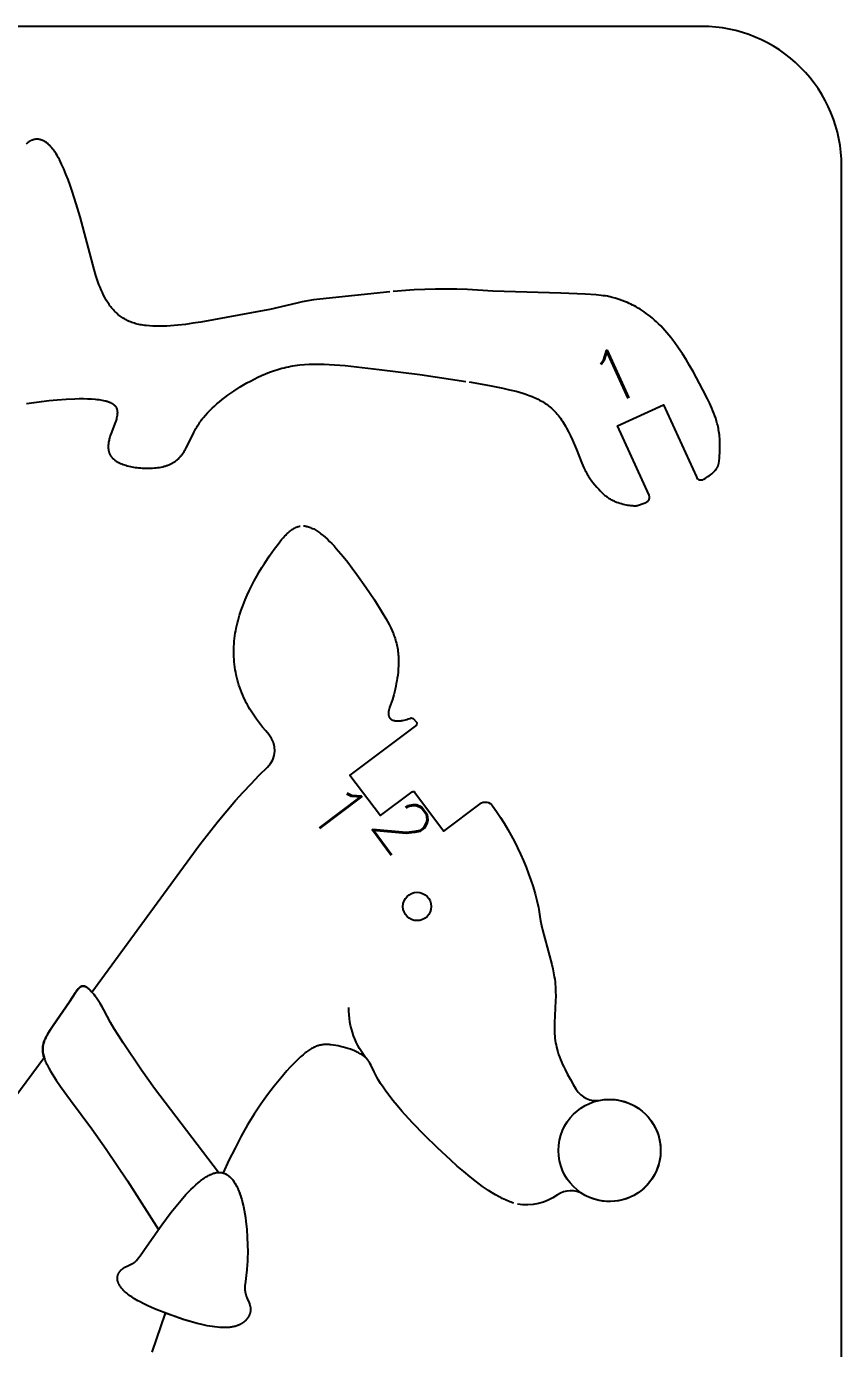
# Model space of a CAD drawing. Extents: x -338 to -158, y -220 to -100.
# Drawn here: x -205.2 to -158.5, y -175.6 to -99.8 of the extents above; entities that cross this region are included whole.
import ezdxf

# ---------------------------------------------------------------- set-up
doc = ezdxf.new("R2010")
doc.units = 0
doc.layers.add('DEFAULT', color=7, linetype='CONTINUOUS')
doc.layers.add('ENGRAVE', color=7, linetype='CONTINUOUS')
doc.styles.add('MTXPL_CONSOLAS', font='txt.shx', dxfattribs={"height": 0.2})

msp = doc.modelspace()

# ---------------------------------------------------------------- linework, layer by layer
at = {"layer": 'DEFAULT', "color": 1}
msp.add_lwpolyline([(-330.472, -219.832), (-166.472, -219.832, 0.414214), (-158.472, -211.832), (-158.472, -107.832, 0.414214), (-166.472, -99.832), (-330.472, -99.832, 0.414214), (-338.472, -107.832), (-338.472, -211.832, 0.414214)], format="xyb", close=True, dxfattribs=at)
for points in [[(-184.343, -115.033), (-188.361, -115.457), (-188.708, -115.501), (-189.04, -115.552), (-189.36, -115.612), (-189.671, -115.679), (-191.216, -116.046), (-191.548, -116.112), (-195.177, -116.765), (-195.617, -116.835), (-196.055, -116.896), (-196.488, -116.947), (-196.912, -116.983), (-197.12, -116.996), (-197.325, -117.004), (-197.527, -117.008), (-197.724, -117.006), (-197.918, -117), (-198.107, -116.988), (-198.291, -116.97), (-198.381, -116.959), (-198.47, -116.946), (-198.557, -116.932), (-198.643, -116.916), (-198.727, -116.899), (-198.81, -116.879), (-198.891, -116.858), (-198.971, -116.835), (-199.049, -116.811), (-199.126, -116.784), (-199.2, -116.756), (-199.273, -116.726), (-199.344, -116.693), (-199.414, -116.659), (-199.481, -116.624), (-199.548, -116.586), (-199.612, -116.547), (-199.676, -116.506), (-199.737, -116.463), (-199.797, -116.419), (-199.856, -116.373), (-199.913, -116.325), (-199.969, -116.276), (-200.024, -116.225), (-200.077, -116.173), (-200.129, -116.119), (-200.179, -116.064), (-200.229, -116.007), (-200.277, -115.949), (-200.324, -115.889), (-200.37, -115.828), (-200.415, -115.766), (-200.458, -115.702), (-200.501, -115.637), (-200.542, -115.571), (-200.583, -115.504), (-200.622, -115.435), (-200.661, -115.365), (-200.735, -115.222), (-200.806, -115.074), (-200.874, -114.922), (-200.939, -114.766), (-201.001, -114.607), (-201.061, -114.443), (-201.174, -114.106), (-201.28, -113.757), (-202.086, -110.739), (-202.306, -109.988), (-202.535, -109.269), (-202.653, -108.927), (-202.772, -108.598), (-202.893, -108.285), (-203.016, -107.989), (-203.141, -107.713), (-203.204, -107.583), (-203.267, -107.459), (-203.331, -107.34), (-203.395, -107.228), (-203.459, -107.122), (-203.524, -107.022), (-203.556, -106.975), (-203.589, -106.929), (-203.621, -106.886), (-203.654, -106.843), (-203.687, -106.803), (-203.72, -106.764), (-203.752, -106.727), (-203.785, -106.691), (-203.818, -106.657), (-203.851, -106.625), (-203.884, -106.594), (-203.917, -106.565), (-203.95, -106.537), (-203.983, -106.511), (-204.016, -106.486), (-204.048, -106.463), (-204.081, -106.442), (-204.114, -106.422), (-204.147, -106.403), (-204.179, -106.386), (-204.196, -106.378), (-204.212, -106.37), (-204.228, -106.363), (-204.244, -106.356), (-204.261, -106.35), (-204.277, -106.344), (-204.293, -106.338), (-204.309, -106.332), (-204.325, -106.327), (-204.341, -106.323), (-204.357, -106.318), (-204.373, -106.314), (-204.389, -106.31), (-204.405, -106.307), (-204.421, -106.304), (-204.437, -106.301), (-204.453, -106.299), (-204.469, -106.297), (-204.485, -106.296), (-204.501, -106.294), (-204.516, -106.293), (-204.532, -106.293), (-204.548, -106.292), (-204.563, -106.293), (-204.579, -106.293), (-204.595, -106.294), (-204.61, -106.295), (-204.626, -106.296), (-204.641, -106.298), (-204.656, -106.3), (-204.672, -106.302), (-204.687, -106.305), (-204.702, -106.308), (-204.718, -106.311), (-204.733, -106.315), (-204.748, -106.319), (-204.763, -106.323), (-204.778, -106.327), (-204.793, -106.332), (-204.808, -106.338), (-204.822, -106.343), (-204.837, -106.349), (-204.852, -106.355), (-204.867, -106.361), (-204.881, -106.368), (-204.896, -106.375), (-204.91, -106.382), (-204.925, -106.39), (-204.939, -106.398), (-204.953, -106.406), (-204.982, -106.423), (-205.01, -106.442), (-205.038, -106.461), (-205.065, -106.482), (-205.093, -106.504), (-205.12, -106.527), (-205.146, -106.551), (-205.173, -106.576)], [(-205.15, -121.437), (-204.719, -121.37), (-204.284, -121.311), (-203.845, -121.26), (-203.403, -121.218), (-202.888, -121.18), (-202.381, -121.157), (-202.134, -121.151), (-201.892, -121.151), (-201.659, -121.155), (-201.434, -121.165), (-201.22, -121.182), (-201.118, -121.192), (-201.018, -121.204), (-200.923, -121.218), (-200.83, -121.234), (-200.742, -121.251), (-200.657, -121.271), (-200.616, -121.281), (-200.576, -121.292), (-200.538, -121.303), (-200.5, -121.315), (-200.464, -121.327), (-200.428, -121.34), (-200.394, -121.354), (-200.361, -121.368), (-200.33, -121.382), (-200.299, -121.397), (-200.27, -121.412), (-200.256, -121.42), (-200.242, -121.428), (-200.229, -121.437), (-200.215, -121.445), (-200.203, -121.454), (-200.19, -121.462), (-200.178, -121.471), (-200.166, -121.48), (-200.155, -121.489), (-200.144, -121.498), (-200.133, -121.508), (-200.123, -121.517), (-200.113, -121.527), (-200.103, -121.537), (-200.093, -121.547), (-200.084, -121.557), (-200.076, -121.567), (-200.067, -121.577), (-200.059, -121.588), (-200.051, -121.598), (-200.044, -121.609), (-200.037, -121.62), (-200.03, -121.631), (-200.024, -121.642), (-200.017, -121.653), (-200.011, -121.665), (-200.006, -121.676), (-200, -121.688), (-199.995, -121.7), (-199.991, -121.712), (-199.986, -121.723), (-199.982, -121.736), (-199.978, -121.748), (-199.974, -121.76), (-199.971, -121.772), (-199.968, -121.785), (-199.965, -121.798), (-199.962, -121.81), (-199.96, -121.823), (-199.958, -121.836), (-199.956, -121.849), (-199.954, -121.862), (-199.953, -121.876), (-199.952, -121.889), (-199.95, -121.916), (-199.949, -121.943), (-199.949, -121.971), (-199.95, -121.999), (-199.952, -122.027), (-199.955, -122.056), (-199.958, -122.085), (-199.962, -122.114), (-199.966, -122.143), (-199.972, -122.173), (-199.978, -122.203), (-199.991, -122.264), (-200.007, -122.325), (-200.025, -122.388), (-200.045, -122.451), (-200.088, -122.579), (-200.286, -123.098), (-200.333, -123.226), (-200.354, -123.29), (-200.374, -123.352), (-200.393, -123.414), (-200.41, -123.475), (-200.424, -123.535), (-200.437, -123.594), (-200.448, -123.653), (-200.457, -123.711), (-200.464, -123.768), (-200.467, -123.796), (-200.469, -123.824), (-200.471, -123.851), (-200.472, -123.879), (-200.472, -123.906), (-200.472, -123.933), (-200.471, -123.96), (-200.47, -123.986), (-200.468, -124.012), (-200.465, -124.038), (-200.462, -124.064), (-200.459, -124.09), (-200.454, -124.115), (-200.449, -124.14), (-200.443, -124.165), (-200.437, -124.19), (-200.43, -124.214), (-200.422, -124.238), (-200.414, -124.262), (-200.405, -124.285), (-200.395, -124.309), (-200.384, -124.332), (-200.373, -124.354), (-200.361, -124.377), (-200.348, -124.399), (-200.335, -124.421), (-200.321, -124.443), (-200.306, -124.464), (-200.29, -124.486), (-200.273, -124.506), (-200.256, -124.527), (-200.238, -124.547), (-200.219, -124.567), (-200.199, -124.587), (-200.179, -124.607), (-200.157, -124.626), (-200.135, -124.645), (-200.112, -124.663), (-200.088, -124.682), (-200.063, -124.7), (-200.037, -124.717), (-200.011, -124.735), (-199.983, -124.752), (-199.955, -124.769), (-199.926, -124.785), (-199.896, -124.801), (-199.864, -124.817), (-199.832, -124.833), (-199.8, -124.848), (-199.766, -124.863), (-199.695, -124.892), (-199.621, -124.92), (-199.543, -124.946), (-199.462, -124.971), (-199.379, -124.994), (-199.292, -125.016), (-199.203, -125.036), (-199.112, -125.055), (-199.019, -125.071), (-198.925, -125.087), (-198.828, -125.1), (-198.73, -125.111), (-198.632, -125.121), (-198.532, -125.129), (-198.432, -125.134), (-198.331, -125.138), (-198.23, -125.14), (-198.13, -125.139), (-198.029, -125.136), (-197.929, -125.131), (-197.83, -125.124), (-197.732, -125.114), (-197.635, -125.102), (-197.539, -125.087), (-197.445, -125.07), (-197.353, -125.05), (-197.263, -125.028), (-197.219, -125.015), (-197.176, -125.003), (-197.133, -124.989), (-197.091, -124.975), (-197.049, -124.96), (-197.008, -124.944), (-196.968, -124.928), (-196.929, -124.911), (-196.891, -124.893), (-196.853, -124.875), (-196.816, -124.855), (-196.781, -124.835), (-196.746, -124.815), (-196.711, -124.793), (-196.678, -124.771), (-196.645, -124.749), (-196.613, -124.725), (-196.582, -124.701), (-196.552, -124.677), (-196.522, -124.652), (-196.493, -124.626), (-196.465, -124.599), (-196.437, -124.573), (-196.41, -124.545), (-196.383, -124.517), (-196.357, -124.489), (-196.332, -124.46), (-196.307, -124.43), (-196.283, -124.4), (-196.259, -124.37), (-196.212, -124.307), (-196.168, -124.243), (-196.125, -124.178), (-196.084, -124.111), (-196.043, -124.043), (-196.004, -123.973), (-195.929, -123.831), (-195.567, -123.087), (-195.489, -122.938), (-195.448, -122.864), (-195.406, -122.79), (-195.362, -122.718), (-195.317, -122.646), (-195.271, -122.575), (-195.222, -122.504), (-195.173, -122.434), (-195.121, -122.365), (-195.069, -122.296), (-195.015, -122.228), (-194.902, -122.094), (-194.783, -121.962), (-194.658, -121.832), (-194.528, -121.703), (-194.392, -121.576), (-194.25, -121.451), (-194.102, -121.327), (-193.949, -121.204), (-193.791, -121.083), (-193.626, -120.962), (-193.281, -120.722), (-192.914, -120.485), (-192.723, -120.368), (-192.526, -120.254), (-192.324, -120.142), (-192.117, -120.033), (-191.904, -119.929), (-191.687, -119.828), (-191.464, -119.733), (-191.236, -119.644), (-191.003, -119.56), (-190.765, -119.484), (-190.522, -119.415), (-190.398, -119.383), (-190.273, -119.353), (-190.148, -119.326), (-190.02, -119.301), (-189.892, -119.278), (-189.762, -119.257), (-189.631, -119.239), (-189.499, -119.223), (-189.232, -119.198), (-188.959, -119.181), (-188.681, -119.172), (-188.398, -119.171), (-188.111, -119.177), (-187.818, -119.188), (-187.52, -119.206), (-186.91, -119.255), (-184.955, -119.478), (-182.62, -119.772), (-179.992, -120.163)], [(-177.234, -167.234), (-177.311, -167.21), (-177.39, -167.183), (-177.471, -167.154), (-177.554, -167.122), (-177.638, -167.087), (-177.725, -167.049), (-177.813, -167.009), (-177.903, -166.966), (-177.995, -166.919), (-178.089, -166.87), (-178.284, -166.761), (-178.487, -166.639), (-178.698, -166.503), (-178.861, -166.393), (-179.028, -166.275), (-179.374, -166.018), (-179.733, -165.736), (-180.103, -165.432), (-180.479, -165.11), (-180.859, -164.773), (-181.617, -164.069), (-182.353, -163.346), (-183.04, -162.634), (-183.655, -161.96), (-183.927, -161.645), (-184.171, -161.351), (-184.385, -161.079), (-184.571, -160.829), (-184.731, -160.599), (-184.869, -160.39), (-184.986, -160.198), (-185.086, -160.023), (-185.17, -159.864), (-185.243, -159.719), (-185.414, -159.358), (-185.465, -159.257), (-185.49, -159.21), (-185.516, -159.165), (-185.543, -159.121), (-185.557, -159.1), (-185.572, -159.079), (-185.587, -159.058), (-185.602, -159.038), (-185.617, -159.018), (-185.634, -158.998), (-185.65, -158.979), (-185.668, -158.959), (-185.686, -158.94), (-185.705, -158.921), (-185.724, -158.903), (-185.745, -158.884), (-185.765, -158.866), (-185.787, -158.848), (-185.809, -158.83), (-185.832, -158.812), (-185.88, -158.777), (-185.93, -158.742), (-185.983, -158.709), (-186.037, -158.676), (-186.094, -158.644), (-186.153, -158.613), (-186.213, -158.583), (-186.275, -158.553), (-186.338, -158.525), (-186.402, -158.497), (-186.468, -158.471), (-186.603, -158.42), (-186.741, -158.373), (-186.88, -158.331), (-187.021, -158.292), (-187.162, -158.258), (-187.301, -158.228), (-187.438, -158.203), (-187.572, -158.183), (-187.701, -158.167), (-187.763, -158.162), (-187.825, -158.157), (-187.885, -158.154), (-187.944, -158.152), (-188.002, -158.152), (-188.059, -158.154), (-188.115, -158.157), (-188.171, -158.162), (-188.227, -158.169), (-188.254, -158.173), (-188.281, -158.178), (-188.309, -158.183), (-188.336, -158.188), (-188.363, -158.194), (-188.39, -158.201), (-188.417, -158.208), (-188.444, -158.216), (-188.471, -158.224), (-188.498, -158.233), (-188.526, -158.242), (-188.553, -158.252), (-188.58, -158.263), (-188.607, -158.274), (-188.662, -158.298), (-188.717, -158.324), (-188.773, -158.353), (-188.829, -158.385), (-188.886, -158.419), (-188.944, -158.456), (-189.003, -158.495), (-189.063, -158.538), (-189.124, -158.584), (-189.187, -158.632), (-189.25, -158.684), (-189.316, -158.739), (-189.451, -158.858), (-189.594, -158.991), (-189.744, -159.138), (-189.902, -159.299), (-190.067, -159.473), (-190.237, -159.659), (-190.593, -160.07), (-190.964, -160.527), (-191.345, -161.027), (-191.73, -161.567), (-192.112, -162.144), (-192.301, -162.445), (-192.487, -162.754), (-192.854, -163.402), (-193.209, -164.078), (-193.555, -164.779), (-193.894, -165.504), (-193.872, -165.51), (-193.85, -165.517), (-193.829, -165.525), (-193.807, -165.533), (-193.786, -165.542), (-193.765, -165.552), (-193.744, -165.562), (-193.723, -165.573), (-193.702, -165.584), (-193.682, -165.596), (-193.661, -165.609), (-193.641, -165.622), (-193.621, -165.635), (-193.601, -165.65), (-193.582, -165.665), (-193.562, -165.68), (-193.543, -165.696), (-193.523, -165.712), (-193.504, -165.729), (-193.486, -165.747), (-193.467, -165.765), (-193.448, -165.784), (-193.43, -165.803), (-193.412, -165.823), (-193.394, -165.843), (-193.376, -165.864), (-193.341, -165.908), (-193.306, -165.953), (-193.272, -166.001), (-193.239, -166.051), (-193.207, -166.102), (-193.175, -166.156), (-193.144, -166.212), (-193.114, -166.27), (-193.084, -166.329), (-193.055, -166.391), (-193.027, -166.455), (-193, -166.52), (-192.973, -166.588), (-192.947, -166.657), (-192.922, -166.728), (-192.873, -166.875), (-192.828, -167.029), (-192.778, -167.222), (-192.732, -167.423), (-192.69, -167.631), (-192.653, -167.846), (-192.619, -168.064), (-192.589, -168.286), (-192.541, -168.735), (-192.507, -169.183), (-192.487, -169.618), (-192.481, -170.031), (-192.488, -170.412), (-192.495, -170.588), (-192.506, -170.753), (-192.532, -171.056), (-192.631, -171.869), (-192.639, -171.961), (-192.644, -172.048), (-192.645, -172.09), (-192.645, -172.131), (-192.645, -172.172), (-192.643, -172.211), (-192.64, -172.249), (-192.636, -172.287), (-192.631, -172.324), (-192.624, -172.361), (-192.617, -172.396), (-192.608, -172.432), (-192.599, -172.467), (-192.588, -172.501), (-192.577, -172.535), (-192.566, -172.568), (-192.541, -172.633), (-192.515, -172.698), (-192.408, -172.945), (-192.384, -173.006), (-192.373, -173.037), (-192.363, -173.067), (-192.354, -173.098), (-192.345, -173.129), (-192.338, -173.16), (-192.335, -173.176), (-192.332, -173.191), (-192.329, -173.207), (-192.327, -173.223), (-192.325, -173.238), (-192.323, -173.254), (-192.322, -173.27), (-192.321, -173.286), (-192.32, -173.302), (-192.32, -173.319), (-192.32, -173.335), (-192.32, -173.351), (-192.321, -173.368), (-192.323, -173.384), (-192.324, -173.401), (-192.326, -173.417), (-192.329, -173.434), (-192.331, -173.451), (-192.334, -173.467), (-192.338, -173.484), (-192.342, -173.501), (-192.346, -173.518), (-192.351, -173.535), (-192.356, -173.551), (-192.361, -173.568), (-192.367, -173.585), (-192.373, -173.602), (-192.38, -173.619), (-192.386, -173.635), (-192.394, -173.652), (-192.401, -173.669), (-192.409, -173.685), (-192.418, -173.702), (-192.426, -173.718), (-192.435, -173.735), (-192.445, -173.751), (-192.455, -173.767), (-192.465, -173.784), (-192.475, -173.8), (-192.486, -173.816), (-192.497, -173.832), (-192.509, -173.847), (-192.521, -173.863), (-192.533, -173.878), (-192.546, -173.894), (-192.559, -173.909), (-192.572, -173.924), (-192.586, -173.939), (-192.6, -173.954), (-192.615, -173.968), (-192.629, -173.983), (-192.644, -173.997), (-192.66, -174.011), (-192.676, -174.025), (-192.692, -174.039), (-192.708, -174.052), (-192.725, -174.065), (-192.743, -174.078), (-192.76, -174.091), (-192.778, -174.104), (-192.796, -174.116), (-192.815, -174.128), (-192.834, -174.14), (-192.853, -174.152), (-192.873, -174.163), (-192.893, -174.174), (-192.913, -174.185), (-192.934, -174.195), (-192.955, -174.205), (-192.976, -174.215), (-192.998, -174.225), (-193.02, -174.234), (-193.042, -174.243), (-193.065, -174.252), (-193.111, -174.268), (-193.158, -174.283), (-193.207, -174.297), (-193.258, -174.309), (-193.309, -174.32), (-193.362, -174.33), (-193.416, -174.339), (-193.471, -174.346), (-193.527, -174.352), (-193.585, -174.357), (-193.643, -174.361), (-193.703, -174.364), (-193.764, -174.365), (-193.826, -174.365), (-193.954, -174.362), (-194.085, -174.355), (-194.221, -174.344), (-194.361, -174.328), (-194.505, -174.308), (-194.653, -174.284), (-194.804, -174.256), (-194.959, -174.224), (-195.118, -174.189), (-195.373, -174.126), (-195.634, -174.055), (-195.9, -173.978), (-196.167, -173.895), (-196.697, -173.717), (-197.207, -173.529), (-197.978, -175.77)]]:
    msp.add_lwpolyline(points, dxfattribs=at)
for points in [[(-179.792, -120.197), (-178.644, -120.401), (-177.878, -120.552), (-177.492, -120.638), (-177.109, -120.733), (-176.92, -120.785), (-176.734, -120.841), (-176.55, -120.901), (-176.369, -120.966), (-176.193, -121.035), (-176.106, -121.072), (-176.02, -121.11), (-175.935, -121.15), (-175.852, -121.191), (-175.769, -121.234), (-175.688, -121.278), (-175.608, -121.325), (-175.53, -121.373), (-175.452, -121.422), (-175.377, -121.474), (-175.302, -121.528), (-175.229, -121.584), (-175.157, -121.642), (-175.086, -121.703), (-175.017, -121.766), (-174.949, -121.831), (-174.883, -121.899), (-174.817, -121.969), (-174.753, -122.042), (-174.69, -122.118), (-174.629, -122.196), (-174.568, -122.278), (-174.508, -122.362), (-174.449, -122.45), (-174.391, -122.541), (-174.334, -122.635), (-174.277, -122.733), (-174.221, -122.834), (-174.11, -123.048), (-173.998, -123.278), (-173.886, -123.524), (-173.653, -124.071), (-173.354, -124.839), (-173.293, -124.981), (-173.229, -125.122), (-173.159, -125.263), (-173.122, -125.333), (-173.084, -125.402), (-173.043, -125.472), (-173.002, -125.541), (-172.958, -125.61), (-172.913, -125.679), (-172.866, -125.748), (-172.818, -125.816), (-172.768, -125.884), (-172.716, -125.952), (-172.609, -126.086), (-172.496, -126.217), (-172.377, -126.347), (-172.3, -126.432), (-172.222, -126.512), (-172.183, -126.55), (-172.144, -126.587), (-172.104, -126.623), (-172.064, -126.658), (-172.023, -126.691), (-171.982, -126.724), (-171.941, -126.756), (-171.898, -126.786), (-171.856, -126.815), (-171.813, -126.844), (-171.769, -126.871), (-171.725, -126.898), (-171.68, -126.923), (-171.635, -126.947), (-171.59, -126.971), (-171.544, -126.993), (-171.498, -127.015), (-171.451, -127.035), (-171.405, -127.055), (-171.358, -127.074), (-171.264, -127.108), (-171.17, -127.139), (-171.077, -127.167), (-170.985, -127.192), (-170.895, -127.213), (-170.808, -127.231), (-170.724, -127.246), (-170.644, -127.258), (-170.568, -127.268), (-170.498, -127.275), (-170.432, -127.28), (-170.374, -127.283), (-170.321, -127.285), (-170.275, -127.285), (-170.237, -127.283), (-170.206, -127.281), (-170.193, -127.28), (-170.182, -127.279), (-170.172, -127.278), (-170.165, -127.277), (-170.159, -127.276), (-170.155, -127.275), (-170.153, -127.274), (-170.152, -127.274), (-170.152, -127.274), (-169.77, -127.132), (-169.717, -127.111), (-169.676, -127.093), (-169.658, -127.085), (-169.643, -127.077), (-169.629, -127.07), (-169.617, -127.063), (-169.606, -127.057), (-169.601, -127.053), (-169.596, -127.05), (-169.591, -127.047), (-169.586, -127.044), (-169.582, -127.041), (-169.578, -127.037), (-169.574, -127.034), (-169.57, -127.031), (-169.567, -127.028), (-169.563, -127.025), (-169.559, -127.021), (-169.556, -127.018), (-169.553, -127.015), (-169.55, -127.012), (-169.544, -127.005), (-169.538, -126.998), (-169.533, -126.991), (-169.527, -126.984), (-169.522, -126.977), (-169.518, -126.97), (-169.513, -126.963), (-169.509, -126.955), (-169.505, -126.948), (-169.501, -126.94), (-169.498, -126.932), (-169.494, -126.924), (-169.491, -126.916), (-169.488, -126.908), (-169.485, -126.9), (-169.483, -126.891), (-169.48, -126.883), (-169.478, -126.874), (-169.476, -126.866), (-169.475, -126.857), (-169.474, -126.848), (-169.473, -126.839), (-169.472, -126.83), (-169.471, -126.821), (-169.471, -126.812), (-169.471, -126.803), (-169.472, -126.794), (-169.472, -126.786), (-169.473, -126.777), (-169.474, -126.768), (-169.475, -126.759), (-169.477, -126.75), (-169.479, -126.742), (-169.481, -126.733), (-169.483, -126.725), (-169.486, -126.717), (-169.489, -126.708), (-169.492, -126.7), (-169.495, -126.692), (-169.498, -126.685), (-171.312, -122.714), (-168.674, -121.51), (-166.788, -125.638, 0.447637), (-166.361, -125.77), (-166.279, -125.72), (-166.2, -125.669), (-166.123, -125.618), (-166.049, -125.566), (-165.978, -125.512), (-165.911, -125.458), (-165.879, -125.431), (-165.847, -125.404), (-165.817, -125.376), (-165.788, -125.348), (-165.76, -125.32), (-165.733, -125.291), (-165.707, -125.262), (-165.683, -125.233), (-165.66, -125.204), (-165.638, -125.174), (-165.627, -125.159), (-165.617, -125.145), (-165.608, -125.13), (-165.598, -125.114), (-165.589, -125.099), (-165.581, -125.084), (-165.573, -125.069), (-165.565, -125.053), (-165.558, -125.038), (-165.551, -125.022), (-165.544, -125.007), (-165.538, -124.991), (-165.533, -124.975), (-165.527, -124.96), (-165.523, -124.944), (-165.518, -124.928), (-165.514, -124.912), (-165.511, -124.896), (-165.508, -124.879), (-165.506, -124.863), (-165.47, -124.557), (-165.457, -124.413), (-165.447, -124.274), (-165.44, -124.141), (-165.436, -124.012), (-165.434, -123.888), (-165.434, -123.769), (-165.437, -123.653), (-165.442, -123.542), (-165.449, -123.434), (-165.458, -123.33), (-165.469, -123.229), (-165.481, -123.131), (-165.495, -123.036), (-165.511, -122.943), (-165.528, -122.853), (-165.546, -122.765), (-165.566, -122.68), (-165.587, -122.596), (-165.631, -122.435), (-165.68, -122.279), (-165.731, -122.129), (-165.786, -121.984), (-165.843, -121.842), (-165.902, -121.702), (-166.025, -121.431), (-166.153, -121.164), (-166.419, -120.639), (-166.979, -119.598), (-167.178, -119.25), (-167.381, -118.909), (-167.591, -118.577), (-167.805, -118.255), (-168.025, -117.946), (-168.137, -117.797), (-168.25, -117.652), (-168.364, -117.511), (-168.48, -117.374), (-168.596, -117.242), (-168.713, -117.114), (-168.83, -116.99), (-168.948, -116.872), (-169.067, -116.758), (-169.185, -116.65), (-169.304, -116.546), (-169.422, -116.448), (-169.54, -116.355), (-169.658, -116.267), (-169.774, -116.184), (-169.889, -116.106), (-170.003, -116.033), (-170.116, -115.965), (-170.226, -115.902), (-170.334, -115.843), (-170.439, -115.789), (-170.541, -115.74), (-170.638, -115.695), (-170.731, -115.654), (-170.905, -115.582), (-171.063, -115.522), (-171.204, -115.473), (-171.328, -115.433), (-171.435, -115.4), (-171.604, -115.353), (-171.725, -115.323), (-171.812, -115.304), (-171.882, -115.29), (-171.998, -115.271), (-172.117, -115.254), (-172.246, -115.238), (-172.528, -115.21), (-173.164, -115.163), (-174.559, -115.102), (-178.445, -114.997), (-179.894, -114.908), (-180.499, -114.887), (-181.11, -114.878), (-181.724, -114.882), (-182.338, -114.898), (-182.948, -114.927), (-184.143, -115.015)], [(-208.99, -165.421), (-204.141, -158.899), (-204.157, -158.846), (-204.172, -158.795), (-204.184, -158.745), (-204.195, -158.696), (-204.203, -158.648), (-204.211, -158.601), (-204.216, -158.555), (-204.22, -158.509), (-204.223, -158.464), (-204.223, -158.42), (-204.223, -158.398), (-204.223, -158.376), (-204.222, -158.355), (-204.22, -158.333), (-204.217, -158.291), (-204.212, -158.249), (-204.205, -158.207), (-204.197, -158.165), (-204.188, -158.124), (-204.177, -158.083), (-204.165, -158.042), (-204.152, -158.002), (-204.138, -157.961), (-204.122, -157.92), (-204.105, -157.88), (-204.088, -157.839), (-204.069, -157.798), (-204.049, -157.756), (-204.005, -157.673), (-203.958, -157.588), (-203.907, -157.501), (-203.775, -157.287), (-203.628, -157.062), (-202.687, -155.698), (-202.342, -155.162), (-202.293, -155.092), (-202.269, -155.059), (-202.246, -155.028), (-202.222, -154.999), (-202.199, -154.971), (-202.176, -154.946), (-202.164, -154.933), (-202.153, -154.922), (-202.141, -154.911), (-202.13, -154.9), (-202.118, -154.89), (-202.107, -154.88), (-202.095, -154.871), (-202.084, -154.862), (-202.072, -154.854), (-202.061, -154.846), (-202.055, -154.843), (-202.049, -154.839), (-202.043, -154.836), (-202.038, -154.833), (-202.032, -154.83), (-202.026, -154.827), (-202.02, -154.824), (-202.014, -154.821), (-202.008, -154.819), (-202.002, -154.817), (-201.996, -154.814), (-201.991, -154.812), (-201.985, -154.81), (-201.979, -154.809), (-201.973, -154.807), (-201.967, -154.806), (-201.961, -154.804), (-201.955, -154.803), (-201.948, -154.802), (-201.942, -154.801), (-201.936, -154.8), (-201.93, -154.8), (-201.924, -154.799), (-201.918, -154.799), (-201.911, -154.799), (-201.905, -154.799), (-201.899, -154.799), (-201.893, -154.8), (-201.886, -154.8), (-201.88, -154.801), (-201.874, -154.802), (-201.867, -154.802), (-201.861, -154.804), (-201.854, -154.805), (-201.848, -154.806), (-201.841, -154.808), (-201.834, -154.81), (-201.828, -154.812), (-201.821, -154.814), (-201.814, -154.816), (-201.808, -154.818), (-201.801, -154.821), (-201.787, -154.827), (-201.773, -154.833), (-201.76, -154.839), (-201.746, -154.847), (-201.732, -154.854), (-201.717, -154.863), (-201.703, -154.872), (-201.689, -154.881), (-201.675, -154.891), (-201.66, -154.901), (-201.646, -154.912), (-201.631, -154.924), (-201.616, -154.936), (-201.587, -154.961), (-201.557, -154.988), (-201.527, -155.016), (-201.497, -155.046), (-201.466, -155.078), (-201.436, -155.111), (-201.405, -155.146), (-195.226, -146.692), (-194.171, -145.348), (-193.678, -144.756), (-193.177, -144.179), (-192.741, -143.695), (-192.288, -143.209), (-191.821, -142.727), (-191.345, -142.259, 0.403207), (-191.27, -140.397), (-191.454, -140.185), (-191.633, -139.967), (-191.808, -139.745), (-191.976, -139.517), (-192.137, -139.285), (-192.289, -139.05), (-192.362, -138.931), (-192.432, -138.812), (-192.499, -138.692), (-192.564, -138.571), (-192.636, -138.429), (-192.704, -138.286), (-192.769, -138.142), (-192.829, -137.998), (-192.885, -137.853), (-192.938, -137.708), (-192.986, -137.563), (-193.031, -137.416), (-193.072, -137.27), (-193.109, -137.123), (-193.142, -136.976), (-193.172, -136.828), (-193.198, -136.68), (-193.22, -136.532), (-193.239, -136.384), (-193.254, -136.235), (-193.266, -136.087), (-193.274, -135.938), (-193.279, -135.789), (-193.28, -135.639), (-193.278, -135.49), (-193.272, -135.341), (-193.263, -135.192), (-193.251, -135.042), (-193.235, -134.893), (-193.216, -134.744), (-193.194, -134.595), (-193.168, -134.446), (-193.14, -134.297), (-193.108, -134.149), (-193.073, -134), (-193.035, -133.852), (-192.994, -133.704), (-192.95, -133.557), (-192.854, -133.264), (-192.748, -132.973), (-192.633, -132.685), (-192.51, -132.402), (-192.381, -132.124), (-192.246, -131.851), (-192.106, -131.584), (-191.963, -131.325), (-191.818, -131.073), (-191.672, -130.83), (-191.526, -130.596), (-191.237, -130.159), (-190.962, -129.769), (-190.746, -129.481), (-190.644, -129.35), (-190.544, -129.229), (-190.447, -129.116), (-190.353, -129.013), (-190.306, -128.964), (-190.26, -128.918), (-190.215, -128.874), (-190.17, -128.832), (-190.125, -128.792), (-190.081, -128.754), (-190.037, -128.719), (-189.993, -128.685), (-189.95, -128.654), (-189.906, -128.625), (-189.863, -128.598), (-189.842, -128.586), (-189.821, -128.574), (-189.799, -128.562), (-189.778, -128.551), (-189.756, -128.541), (-189.735, -128.531), (-189.714, -128.521), (-189.692, -128.512), (-189.671, -128.504), (-189.65, -128.496), (-189.628, -128.488), (-189.607, -128.482), (-189.586, -128.475), (-189.564, -128.469), (-189.543, -128.464), (-189.522, -128.459), (-189.5, -128.455), (-189.479, -128.451)], [(-189.279, -128.441), (-189.261, -128.442), (-189.243, -128.444), (-189.208, -128.447), (-189.181, -128.451), (-189.154, -128.456), (-189.127, -128.461), (-189.1, -128.467), (-189.072, -128.473), (-189.045, -128.48), (-189.017, -128.488), (-188.99, -128.497), (-188.962, -128.506), (-188.934, -128.516), (-188.906, -128.526), (-188.877, -128.538), (-188.849, -128.55), (-188.821, -128.562), (-188.763, -128.589), (-188.705, -128.618), (-188.647, -128.65), (-188.588, -128.685), (-188.529, -128.721), (-188.47, -128.76), (-188.41, -128.802), (-188.35, -128.845), (-188.289, -128.891), (-188.228, -128.938), (-188.167, -128.988), (-188.043, -129.094), (-187.918, -129.208), (-187.792, -129.329), (-187.665, -129.457), (-187.537, -129.592), (-187.408, -129.733), (-187.278, -129.88), (-187.017, -130.19), (-186.755, -130.519), (-186.493, -130.863), (-186.232, -131.218), (-185.72, -131.949), (-185.229, -132.682), (-184.774, -133.396), (-184.568, -133.747), (-184.471, -133.923), (-184.38, -134.098), (-184.294, -134.273), (-184.215, -134.449), (-184.142, -134.625), (-184.108, -134.714), (-184.076, -134.803), (-184.045, -134.892), (-184.017, -134.981), (-183.991, -135.071), (-183.966, -135.161), (-183.944, -135.252), (-183.924, -135.343), (-183.906, -135.434), (-183.89, -135.526), (-183.877, -135.618), (-183.866, -135.711), (-183.857, -135.804), (-183.85, -135.897), (-183.845, -135.99), (-183.842, -136.084), (-183.84, -136.177), (-183.841, -136.27), (-183.846, -136.454), (-183.857, -136.636), (-183.873, -136.814), (-183.893, -136.988), (-183.916, -137.157), (-183.943, -137.32), (-183.971, -137.475), (-184.001, -137.623), (-184.061, -137.891), (-184.118, -138.117), (-184.153, -138.244), (-184.196, -138.385), (-184.354, -138.843), (-184.365, -138.873), (-184.375, -138.903), (-184.384, -138.932), (-184.393, -138.961), (-184.4, -138.99), (-184.407, -139.018), (-184.412, -139.046), (-184.417, -139.074), (-184.421, -139.101), (-184.422, -139.114), (-184.423, -139.127), (-184.424, -139.141), (-184.425, -139.154), (-184.426, -139.166), (-184.426, -139.179), (-184.426, -139.192), (-184.425, -139.204), (-184.425, -139.217), (-184.424, -139.229), (-184.423, -139.241), (-184.422, -139.253), (-184.42, -139.265), (-184.418, -139.276), (-184.416, -139.288), (-184.414, -139.299), (-184.411, -139.31), (-184.408, -139.321), (-184.405, -139.332), (-184.401, -139.342), (-184.397, -139.353), (-184.393, -139.363), (-184.389, -139.373), (-184.384, -139.383), (-184.379, -139.393), (-184.374, -139.402), (-184.369, -139.412), (-184.363, -139.421), (-184.357, -139.43), (-184.351, -139.439), (-184.344, -139.447), (-184.337, -139.456), (-184.33, -139.464), (-184.323, -139.472), (-184.315, -139.48), (-184.307, -139.487), (-184.299, -139.494), (-184.29, -139.502), (-184.282, -139.508), (-184.272, -139.515), (-184.263, -139.522), (-184.254, -139.528), (-184.244, -139.534), (-184.234, -139.54), (-184.223, -139.545), (-184.213, -139.551), (-184.202, -139.556), (-184.19, -139.561), (-184.179, -139.566), (-184.167, -139.57), (-184.155, -139.575), (-184.143, -139.579), (-184.131, -139.582), (-184.118, -139.586), (-184.105, -139.589), (-184.092, -139.592), (-184.079, -139.595), (-184.065, -139.598), (-184.051, -139.6), (-184.037, -139.603), (-184.023, -139.605), (-184.008, -139.606), (-183.978, -139.609), (-183.948, -139.611), (-183.916, -139.612), (-183.884, -139.612), (-183.851, -139.612), (-183.817, -139.61), (-183.783, -139.607), (-183.748, -139.604), (-183.712, -139.6), (-183.675, -139.595), (-183.638, -139.589), (-183.601, -139.582), (-183.524, -139.566), (-183.445, -139.547), (-183.365, -139.525), (-183.284, -139.501), (-183.201, -139.473), (-183.118, -139.443), (-182.998, -139.471), (-182.806, -139.708), (-182.824, -139.85), (-186.632, -142.72), (-184.887, -145.036), (-183.07, -143.667, -0.414214), (-182.93, -143.687), (-181.246, -145.923), (-179.17, -144.36, -0.425138), (-178.459, -144.473, -0.099368), (-175.827, -150.291), (-175.814, -150.42), (-175.798, -150.55), (-175.76, -150.808), (-175.713, -151.067), (-175.659, -151.326), (-175.599, -151.583), (-175.064, -153.575), (-175.01, -153.809), (-174.962, -154.039), (-174.922, -154.263), (-174.901, -154.411), (-174.883, -154.556), (-174.869, -154.699), (-174.859, -154.84), (-174.851, -154.979), (-174.847, -155.116), (-174.845, -155.386), (-174.851, -155.65), (-174.914, -156.913), (-174.918, -157.161), (-174.916, -157.286), (-174.912, -157.411), (-174.906, -157.536), (-174.896, -157.662), (-174.884, -157.788), (-174.867, -157.916), (-174.847, -158.044), (-174.822, -158.173), (-174.793, -158.304), (-174.76, -158.436), (-174.719, -158.575), (-174.674, -158.715), (-174.623, -158.856), (-174.568, -158.999), (-174.509, -159.142), (-174.446, -159.286), (-174.379, -159.43), (-174.309, -159.575), (-174.16, -159.864), (-174.002, -160.152), (-173.837, -160.437), (-173.668, -160.718, 0.309368), (-172.283, -161.338, -1.449964), (-173.284, -166.717, 0.296191), (-174.746, -166.76, -0.205978), (-177.034, -167.288)]]:
    msp.add_lwpolyline(points, format="xyb", dxfattribs=at)
msp.add_circle((-182.782, -150.242), 0.812, dxfattribs=at)
at = {"layer": 'DEFAULT'}
msp.add_circle((-171.761, -164.218), 2.927, dxfattribs=at)
at = {"layer": 'ENGRAVE'}
msp.add_lwpolyline([(-194.158, -165.473), (-197.816, -160.66), (-198.563, -159.622), (-199.621, -158.053), (-199.889, -157.639), (-200.126, -157.252), (-200.337, -156.88), (-200.727, -156.162), (-200.828, -155.985), (-200.935, -155.807), (-201.048, -155.629), (-201.165, -155.456), (-201.225, -155.373), (-201.286, -155.292), (-201.347, -155.216), (-201.407, -155.143), (-201.438, -155.109), (-201.468, -155.076), (-201.498, -155.045), (-201.528, -155.015), (-201.558, -154.987), (-201.588, -154.96), (-201.617, -154.935), (-201.632, -154.923), (-201.646, -154.912), (-201.661, -154.901), (-201.675, -154.89), (-201.69, -154.881), (-201.704, -154.871), (-201.718, -154.862), (-201.732, -154.854), (-201.746, -154.846), (-201.76, -154.839), (-201.774, -154.833), (-201.787, -154.826), (-201.801, -154.821), (-201.808, -154.818), (-201.814, -154.816), (-201.821, -154.814), (-201.828, -154.812), (-201.834, -154.81), (-201.841, -154.808), (-201.848, -154.806), (-201.854, -154.805), (-201.861, -154.804), (-201.867, -154.802), (-201.874, -154.802), (-201.88, -154.801), (-201.886, -154.8), (-201.893, -154.8), (-201.899, -154.799), (-201.905, -154.799), (-201.911, -154.799), (-201.918, -154.799), (-201.924, -154.799), (-201.93, -154.8), (-201.936, -154.8), (-201.942, -154.801), (-201.948, -154.802), (-201.955, -154.803), (-201.961, -154.804), (-201.967, -154.806), (-201.973, -154.807), (-201.979, -154.809), (-201.985, -154.81), (-201.991, -154.812), (-201.996, -154.814), (-202.002, -154.817), (-202.008, -154.819), (-202.014, -154.821), (-202.02, -154.824), (-202.026, -154.827), (-202.032, -154.83), (-202.038, -154.833), (-202.043, -154.836), (-202.049, -154.839), (-202.055, -154.843), (-202.061, -154.846), (-202.072, -154.854), (-202.084, -154.862), (-202.095, -154.871), (-202.107, -154.88), (-202.118, -154.89), (-202.13, -154.9), (-202.141, -154.911), (-202.153, -154.922), (-202.164, -154.933), (-202.176, -154.946), (-202.199, -154.971), (-202.222, -154.999), (-202.246, -155.028), (-202.269, -155.059), (-202.293, -155.092), (-202.342, -155.162), (-202.687, -155.698), (-203.628, -157.062), (-203.775, -157.287), (-203.907, -157.501), (-203.967, -157.603), (-204.021, -157.702), (-204.046, -157.751), (-204.07, -157.8), (-204.092, -157.848), (-204.112, -157.896), (-204.131, -157.944), (-204.149, -157.991), (-204.164, -158.039), (-204.178, -158.087), (-204.184, -158.111), (-204.19, -158.135), (-204.196, -158.159), (-204.201, -158.184), (-204.205, -158.208), (-204.209, -158.232), (-204.213, -158.257), (-204.216, -158.282), (-204.218, -158.307), (-204.22, -158.332), (-204.222, -158.357), (-204.223, -158.382), (-204.223, -158.408), (-204.223, -158.434), (-204.223, -158.46), (-204.222, -158.486), (-204.22, -158.512), (-204.218, -158.539), (-204.215, -158.566), (-204.212, -158.593), (-204.208, -158.621), (-204.203, -158.649), (-204.198, -158.677), (-204.193, -158.705), (-204.18, -158.763), (-204.164, -158.822), (-204.146, -158.883), (-204.126, -158.946), (-204.103, -159.01), (-204.077, -159.075), (-204.049, -159.143), (-204.018, -159.213), (-203.984, -159.284), (-203.948, -159.358), (-203.867, -159.511), (-203.777, -159.67), (-203.678, -159.837), (-203.455, -160.187), (-203.204, -160.557), (-202.641, -161.339), (-201.404, -162.984), (-200.583, -164.142), (-199.376, -165.953), (-197.593, -168.746)], dxfattribs=at)
msp.add_lwpolyline([(-198.255, -169.7), (-197.397, -168.473), (-196.864, -167.761), (-196.585, -167.407), (-196.302, -167.066), (-196.019, -166.745), (-195.877, -166.594), (-195.737, -166.45), (-195.597, -166.313), (-195.458, -166.184), (-195.321, -166.064), (-195.253, -166.007), (-195.185, -165.953), (-195.117, -165.901), (-195.051, -165.852), (-194.984, -165.805), (-194.918, -165.762), (-194.853, -165.721), (-194.788, -165.682), (-194.724, -165.647), (-194.66, -165.615), (-194.629, -165.6), (-194.598, -165.586), (-194.566, -165.572), (-194.535, -165.56), (-194.504, -165.548), (-194.474, -165.537), (-194.443, -165.527), (-194.413, -165.517), (-194.383, -165.509), (-194.353, -165.501), (-194.323, -165.495), (-194.294, -165.489), (-194.264, -165.484), (-194.235, -165.48), (-194.206, -165.476), (-194.178, -165.474), (-194.149, -165.473), (-194.121, -165.472), (-194.093, -165.473), (-194.065, -165.474), (-194.037, -165.476), (-194.01, -165.48), (-193.983, -165.484), (-193.956, -165.489), (-193.929, -165.495), (-193.903, -165.501), (-193.877, -165.509), (-193.851, -165.517), (-193.825, -165.527), (-193.799, -165.537), (-193.774, -165.548), (-193.749, -165.56), (-193.724, -165.572), (-193.699, -165.586), (-193.675, -165.6), (-193.651, -165.616), (-193.627, -165.632), (-193.603, -165.648), (-193.579, -165.666), (-193.556, -165.685), (-193.533, -165.704), (-193.51, -165.724), (-193.488, -165.745), (-193.466, -165.767), (-193.443, -165.789), (-193.422, -165.812), (-193.4, -165.836), (-193.379, -165.861), (-193.358, -165.887), (-193.337, -165.913), (-193.316, -165.94), (-193.296, -165.968), (-193.276, -165.996), (-193.256, -166.025), (-193.217, -166.086), (-193.179, -166.15), (-193.142, -166.216), (-193.106, -166.286), (-193.071, -166.358), (-193.037, -166.432), (-193.004, -166.51), (-192.972, -166.59), (-192.941, -166.673), (-192.911, -166.758), (-192.882, -166.846), (-192.855, -166.936), (-192.828, -167.029), (-192.778, -167.222), (-192.732, -167.423), (-192.69, -167.631), (-192.653, -167.846), (-192.619, -168.064), (-192.589, -168.286), (-192.541, -168.735), (-192.507, -169.183), (-192.487, -169.618), (-192.481, -170.031), (-192.488, -170.412), (-192.495, -170.588), (-192.506, -170.753), (-192.532, -171.056), (-192.631, -171.869), (-192.639, -171.961), (-192.644, -172.048), (-192.645, -172.09), (-192.645, -172.131), (-192.645, -172.172), (-192.643, -172.211), (-192.64, -172.249), (-192.636, -172.287), (-192.631, -172.324), (-192.624, -172.361), (-192.617, -172.396), (-192.608, -172.432), (-192.599, -172.467), (-192.588, -172.501), (-192.577, -172.535), (-192.566, -172.568), (-192.541, -172.633), (-192.515, -172.698), (-192.408, -172.945), (-192.384, -173.006), (-192.373, -173.037), (-192.363, -173.067), (-192.354, -173.098), (-192.345, -173.129), (-192.338, -173.16), (-192.335, -173.176), (-192.332, -173.191), (-192.329, -173.207), (-192.327, -173.223), (-192.325, -173.238), (-192.323, -173.254), (-192.322, -173.27), (-192.321, -173.286), (-192.32, -173.302), (-192.32, -173.319), (-192.32, -173.335), (-192.32, -173.351), (-192.321, -173.368), (-192.323, -173.384), (-192.324, -173.401), (-192.326, -173.417), (-192.329, -173.434), (-192.331, -173.451), (-192.334, -173.467), (-192.338, -173.484), (-192.342, -173.501), (-192.346, -173.518), (-192.351, -173.535), (-192.356, -173.551), (-192.361, -173.568), (-192.367, -173.585), (-192.373, -173.602), (-192.38, -173.619), (-192.386, -173.635), (-192.394, -173.652), (-192.401, -173.669), (-192.409, -173.685), (-192.418, -173.702), (-192.426, -173.718), (-192.435, -173.735), (-192.445, -173.751), (-192.455, -173.767), (-192.465, -173.784), (-192.475, -173.8), (-192.486, -173.816), (-192.497, -173.832), (-192.509, -173.847), (-192.521, -173.863), (-192.533, -173.878), (-192.546, -173.894), (-192.559, -173.909), (-192.572, -173.924), (-192.586, -173.939), (-192.6, -173.954), (-192.615, -173.968), (-192.629, -173.983), (-192.644, -173.997), (-192.66, -174.011), (-192.676, -174.025), (-192.692, -174.039), (-192.708, -174.052), (-192.725, -174.065), (-192.743, -174.078), (-192.76, -174.091), (-192.778, -174.104), (-192.796, -174.116), (-192.815, -174.128), (-192.834, -174.14), (-192.853, -174.152), (-192.873, -174.163), (-192.893, -174.174), (-192.913, -174.185), (-192.934, -174.195), (-192.955, -174.205), (-192.976, -174.215), (-192.998, -174.225), (-193.02, -174.234), (-193.042, -174.243), (-193.065, -174.252), (-193.111, -174.268), (-193.158, -174.283), (-193.207, -174.297), (-193.258, -174.309), (-193.309, -174.32), (-193.362, -174.33), (-193.416, -174.339), (-193.471, -174.346), (-193.527, -174.352), (-193.585, -174.357), (-193.643, -174.361), (-193.703, -174.364), (-193.764, -174.365), (-193.826, -174.365), (-193.954, -174.362), (-194.085, -174.355), (-194.221, -174.344), (-194.361, -174.328), (-194.505, -174.308), (-194.653, -174.284), (-194.804, -174.256), (-194.959, -174.224), (-195.118, -174.189), (-195.443, -174.108), (-195.778, -174.014), (-196.116, -173.911), (-196.455, -173.8), (-197.113, -173.564), (-197.717, -173.325), (-197.989, -173.209), (-198.239, -173.096), (-198.469, -172.986), (-198.68, -172.877), (-198.778, -172.823), (-198.872, -172.77), (-198.961, -172.717), (-199.046, -172.663), (-199.127, -172.61), (-199.204, -172.557), (-199.278, -172.504), (-199.347, -172.45), (-199.413, -172.396), (-199.475, -172.342), (-199.534, -172.288), (-199.589, -172.234), (-199.615, -172.207), (-199.64, -172.18), (-199.664, -172.153), (-199.687, -172.126), (-199.709, -172.099), (-199.731, -172.072), (-199.751, -172.045), (-199.77, -172.019), (-199.789, -171.992), (-199.806, -171.965), (-199.822, -171.939), (-199.838, -171.912), (-199.852, -171.886), (-199.865, -171.86), (-199.878, -171.833), (-199.889, -171.807), (-199.9, -171.782), (-199.909, -171.756), (-199.917, -171.73), (-199.921, -171.718), (-199.925, -171.705), (-199.928, -171.692), (-199.931, -171.68), (-199.934, -171.667), (-199.936, -171.655), (-199.938, -171.642), (-199.94, -171.63), (-199.942, -171.617), (-199.943, -171.605), (-199.944, -171.593), (-199.945, -171.581), (-199.946, -171.568), (-199.946, -171.556), (-199.947, -171.544), (-199.946, -171.532), (-199.946, -171.52), (-199.946, -171.508), (-199.945, -171.497), (-199.944, -171.485), (-199.942, -171.473), (-199.941, -171.462), (-199.939, -171.45), (-199.937, -171.439), (-199.935, -171.427), (-199.933, -171.416), (-199.93, -171.404), (-199.927, -171.393), (-199.924, -171.382), (-199.921, -171.371), (-199.917, -171.36), (-199.914, -171.349), (-199.91, -171.338), (-199.906, -171.327), (-199.902, -171.317), (-199.897, -171.306), (-199.888, -171.285), (-199.878, -171.264), (-199.867, -171.244), (-199.856, -171.224), (-199.844, -171.205), (-199.831, -171.185), (-199.818, -171.167), (-199.805, -171.148), (-199.79, -171.13), (-199.776, -171.113), (-199.76, -171.095), (-199.745, -171.079), (-199.729, -171.062), (-199.712, -171.046), (-199.695, -171.031), (-199.678, -171.016), (-199.661, -171.002), (-199.643, -170.988), (-199.625, -170.974), (-199.606, -170.961), (-199.588, -170.949), (-199.569, -170.937), (-199.55, -170.925), (-199.531, -170.914), (-199.512, -170.903), (-199.473, -170.883), (-199.433, -170.863), (-199.393, -170.844), (-199.234, -170.774), (-199.157, -170.739), (-199.119, -170.72), (-199.082, -170.7), (-199.064, -170.69), (-199.046, -170.68), (-199.028, -170.669), (-199.011, -170.658), (-198.994, -170.646), (-198.977, -170.634), (-198.96, -170.621), (-198.944, -170.608), (-198.927, -170.594), (-198.911, -170.579), (-198.894, -170.564), (-198.878, -170.547), (-198.861, -170.53), (-198.843, -170.512), (-198.808, -170.471), (-198.77, -170.426), (-198.73, -170.375), (-198.641, -170.255)], close=True, dxfattribs=at)
at = {"layer": 'ENGRAVE', "extrusion": (0, 0, -1)}
msp.add_arc((182.244, -156.123), 4.447, 318.91741, 1.0944, dxfattribs=at)

# ---------------------------------------------------------------- texts
at = {"layer": 'DEFAULT', "style": 'MTXPL_CONSOLAS'}
for s, rotation, p in [('1', 24.55003, (-171.958, -121.72)), ('1', 306.99273, (-189.215, -144.624)), ('2', 306.99273, (-185.554, -145.551))]:
    msp.add_text(s, height=3, rotation=rotation, dxfattribs=at).set_placement(p)

doc.saveas('drawing.dxf')
